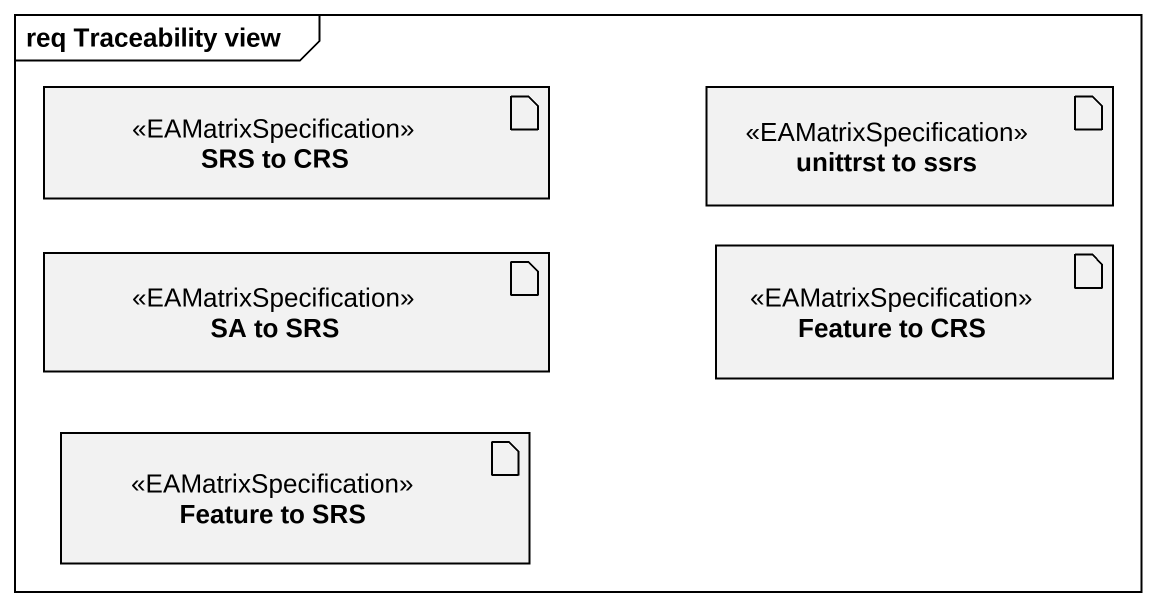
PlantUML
@startuml
mainframe req Traceability view
artifact "SRS to CRS" as SRS_to_CRS <<EAMatrixSpecification>>
artifact "unittrst to ssrs" as unittrst_to_ssrs <<EAMatrixSpecification>>
artifact "SA to SRS" as SA_to_SRS <<EAMatrixSpecification>>
artifact "Feature to CRS" as Feature_to_CRS <<EAMatrixSpecification>>
artifact "Feature to SRS" as Feature_to_SRS <<EAMatrixSpecification>>
@enduml
